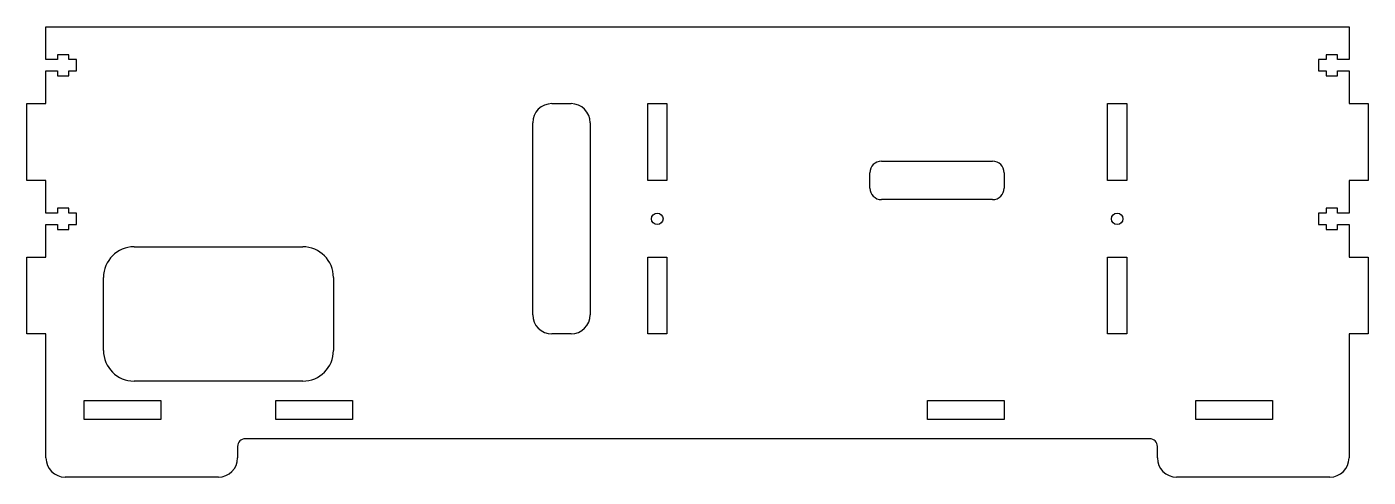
# Model space of a CAD drawing. Header units: millimetres. Extents: x -219 to 131, y -41 to 76.
import ezdxf

# ---------------------------------------------------------------- set-up
doc = ezdxf.new("R2010")
doc.units = ezdxf.units.MM

msp = doc.modelspace()

# ---------------------------------------------------------------- linework, layer by layer
at = {"color": 7, "linetype": 'Continuous', "lineweight": 25}
for p, q in [((-214.23, 67.48), (-214.23, 75.98)), ((-214.23, 75.98), (125.77, 75.98)), ((125.77, 75.98), (125.77, 67.48)), ((-211.23, 67.48), (-214.23, 67.48)), ((-208.23, 68.73), (-211.23, 68.73)), ((-211.23, 68.73), (-211.23, 67.48)), ((-208.23, 67.48), (-208.23, 68.73)), ((-206.23, 67.48), (-208.23, 67.48)), ((-206.23, 64.48), (-206.23, 67.48)), ((119.77, 67.48), (117.77, 67.48)), ((117.77, 67.48), (117.77, 64.48)), ((122.77, 68.73), (119.77, 68.73)), ((119.77, 68.73), (119.77, 67.48)), ((122.77, 67.48), (122.77, 68.73)), ((125.77, 67.48), (122.77, 67.48)), ((-214.23, 55.98), (-214.23, 64.48)), ((-214.23, 64.48), (-211.23, 64.48)), ((-211.23, 64.48), (-211.23, 63.23)), ((-211.23, 63.23), (-208.23, 63.23)), ((-208.23, 63.23), (-208.23, 64.48)), ((-208.23, 64.48), (-206.23, 64.48)), ((117.77, 64.48), (119.77, 64.48)), ((119.77, 64.48), (119.77, 63.23)), ((119.77, 63.23), (122.77, 63.23)), ((122.77, 63.23), (122.77, 64.48)), ((122.77, 64.48), (125.77, 64.48)), ((125.77, 64.48), (125.77, 55.98)), ((-219.23, 35.98), (-219.23, 55.98)), ((-219.23, 55.98), (-214.23, 55.98)), ((-82.23, 55.98), (-77.23, 55.98)), ((-57.23, 55.98), (-52.23, 55.98)), ((-57.23, 35.98), (-57.23, 55.98)), ((-52.23, 55.98), (-52.23, 35.98)), ((62.77, 55.98), (67.77, 55.98)), ((62.77, 35.98), (62.77, 55.98)), ((67.77, 55.98), (67.77, 35.98)), ((125.77, 55.98), (130.77, 55.98)), ((130.77, 55.98), (130.77, 35.98)), ((-87.23, 0.98), (-87.23, 50.98)), ((-72.23, 50.98), (-72.23, 0.98)), ((3.77, 40.98), (32.77, 40.98)), ((-214.23, 35.98), (-219.23, 35.98)), ((-214.23, 27.48), (-214.23, 35.98)), ((-52.23, 35.98), (-57.23, 35.98)), ((0.77, 33.98), (0.77, 37.98)), ((35.77, 37.98), (35.77, 33.98)), ((67.77, 35.98), (62.77, 35.98)), ((130.77, 35.98), (125.77, 35.98)), ((125.77, 35.98), (125.77, 27.48)), ((-208.23, 28.73), (-211.23, 28.73)), ((-211.23, 28.73), (-211.23, 27.48)), ((-208.23, 27.48), (-208.23, 28.73)), ((32.77, 30.98), (3.77, 30.98)), ((122.77, 28.73), (119.77, 28.73)), ((119.77, 28.73), (119.77, 27.48)), ((122.77, 27.48), (122.77, 28.73)), ((-211.23, 27.48), (-214.23, 27.48)), ((-206.23, 27.48), (-208.23, 27.48)), ((-206.23, 24.48), (-206.23, 27.48)), ((119.77, 27.48), (117.77, 27.48)), ((117.77, 27.48), (117.77, 24.48)), ((125.77, 27.48), (122.77, 27.48)), ((-214.23, 15.98), (-214.23, 24.48)), ((-214.23, 24.48), (-211.23, 24.48)), ((-211.23, 24.48), (-211.23, 23.23)), ((-211.23, 23.23), (-208.23, 23.23)), ((-208.23, 23.23), (-208.23, 24.48)), ((-208.23, 24.48), (-206.23, 24.48)), ((117.77, 24.48), (119.77, 24.48)), ((119.77, 24.48), (119.77, 23.23)), ((119.77, 23.23), (122.77, 23.23)), ((122.77, 23.23), (122.77, 24.48)), ((122.77, 24.48), (125.77, 24.48)), ((125.77, 24.48), (125.77, 15.98)), ((-191.23, 18.68), (-147.23, 18.68)), ((-219.23, -4.02), (-219.23, 15.98)), ((-219.23, 15.98), (-214.23, 15.98)), ((-57.23, 15.98), (-52.23, 15.98)), ((-57.23, -4.02), (-57.23, 15.98)), ((-52.23, 15.98), (-52.23, -4.02)), ((62.77, 15.98), (67.77, 15.98)), ((62.77, -4.02), (62.77, 15.98)), ((67.77, 15.98), (67.77, -4.02)), ((125.77, 15.98), (130.77, 15.98)), ((130.77, 15.98), (130.77, -4.02)), ((-199.23, -8.32), (-199.23, 10.68)), ((-139.23, 10.68), (-139.23, -8.32)), ((-214.23, -4.02), (-219.23, -4.02)), ((-214.23, -36.32), (-214.23, -4.02)), ((-77.23, -4.02), (-82.23, -4.02)), ((-52.23, -4.02), (-57.23, -4.02)), ((67.77, -4.02), (62.77, -4.02)), ((130.77, -4.02), (125.77, -4.02)), ((125.77, -4.02), (125.77, -36.32)), ((-147.23, -16.32), (-191.23, -16.32)), ((-204.23, -21.32), (-184.23, -21.32)), ((-204.23, -26.32), (-204.23, -21.32)), ((-184.23, -21.32), (-184.23, -26.32)), ((-154.23, -21.32), (-134.23, -21.32)), ((-154.23, -26.32), (-154.23, -21.32)), ((-134.23, -21.32), (-134.23, -26.32)), ((15.77, -21.32), (35.77, -21.32)), ((15.77, -26.32), (15.77, -21.32)), ((35.77, -21.32), (35.77, -26.32)), ((85.77, -21.32), (105.77, -21.32)), ((85.77, -26.32), (85.77, -21.32)), ((105.77, -21.32), (105.77, -26.32)), ((-184.23, -26.32), (-204.23, -26.32)), ((-134.23, -26.32), (-154.23, -26.32)), ((35.77, -26.32), (15.77, -26.32)), ((105.77, -26.32), (85.77, -26.32)), ((73.77, -31.32), (-162.23, -31.32)), ((-164.23, -33.32), (-164.23, -36.32)), ((75.77, -36.32), (75.77, -33.32)), ((-169.23, -41.32), (-209.23, -41.32)), ((120.77, -41.32), (80.77, -41.32))]:
    msp.add_line(p, q, dxfattribs=at)
for centre in [(-54.73, 25.98), (65.27, 25.98)]:
    msp.add_circle(centre, 1.5, dxfattribs=at)
for centre, radius, start, end in [((-82.23, 50.98), 5, 90, 180), ((-77.23, 50.98), 5, 0, 90), ((3.77, 37.98), 3, 90, 180), ((32.77, 37.98), 3, 0, 90), ((3.77, 33.98), 3, 180, 270), ((32.77, 33.98), 3, 270, 0), ((-191.23, 10.68), 8, 90, 180), ((-147.23, 10.68), 8, 0, 90), ((-82.23, 0.98), 5, 180, 270), ((-77.23, 0.98), 5, 270, 0), ((-191.23, -8.32), 8, 180, 270), ((-147.23, -8.32), 8, 270, 0), ((-162.23, -33.32), 2, 90, 180), ((73.77, -33.32), 2, 0, 90), ((-209.23, -36.32), 5, 180, 270), ((-169.23, -36.32), 5, 270, 0), ((80.77, -36.32), 5, 180, 270), ((120.77, -36.32), 5, 270, 0)]:
    msp.add_arc(centre, radius, start, end, dxfattribs=at)

doc.saveas('drawing.dxf')
